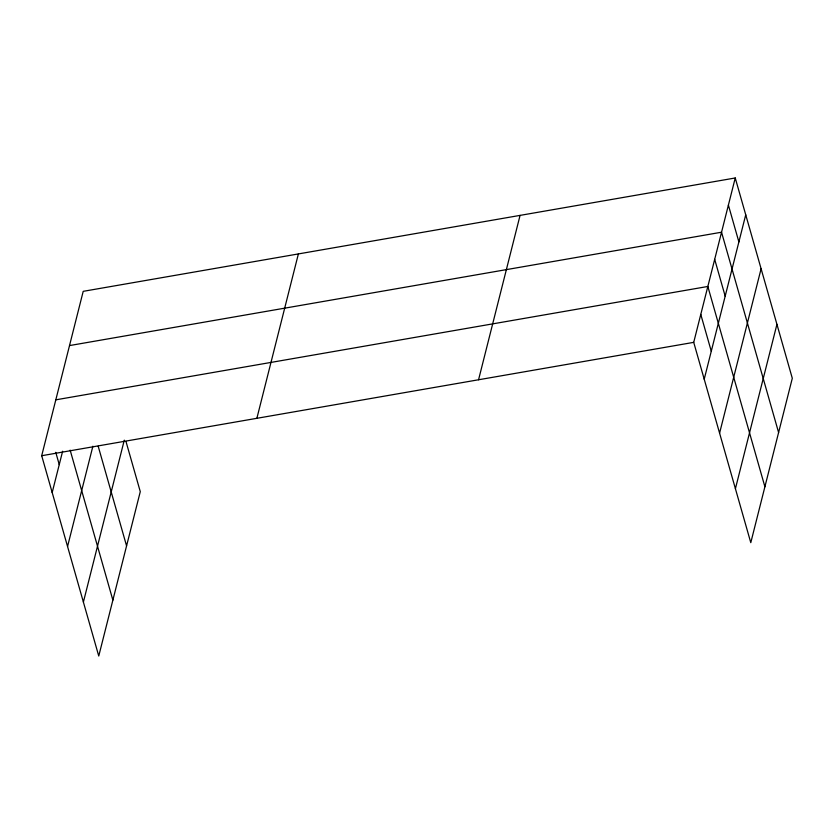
<?xml version="1.0" encoding="UTF-8"?>
<svg xmlns="http://www.w3.org/2000/svg" width="834" height="834" viewBox="0 0 834 834"><rect width="100%" height="100%" fill="white"/><g stroke="black" fill="none" stroke-linecap="round" stroke-linejoin="round"><path stroke-width="1.25" d="M125.955 441.374L140.279 491.643L98.756 656.024L41.7 455.718L83.212 291.337L735.244 177.976L792.3 378.282L750.788 542.663L693.721 342.357L735.244 177.976M52.188 492.55L62.623 451.236M67.554 546.499L92.887 446.221M83.39 602.075L124.287 440.164M256.872 418.314L298.384 253.922M478.56 379.772L520.072 215.38M704.219 379.189L745.732 214.807M719.586 433.138L761.098 268.757M735.411 488.714L776.934 324.332M69.514 345.578L721.546 232.217L778.602 432.523M55.815 399.83L707.837 286.469L764.903 486.775M41.7 455.718L693.721 342.357M728.395 205.101L738.882 241.933M714.686 259.343L725.184 296.174M700.779 314.418L711.277 351.239M98.193 446.242L126.57 545.884M70.15 450.141L112.871 600.136M55.753 452.33L59.245 464.601"/></g></svg>
